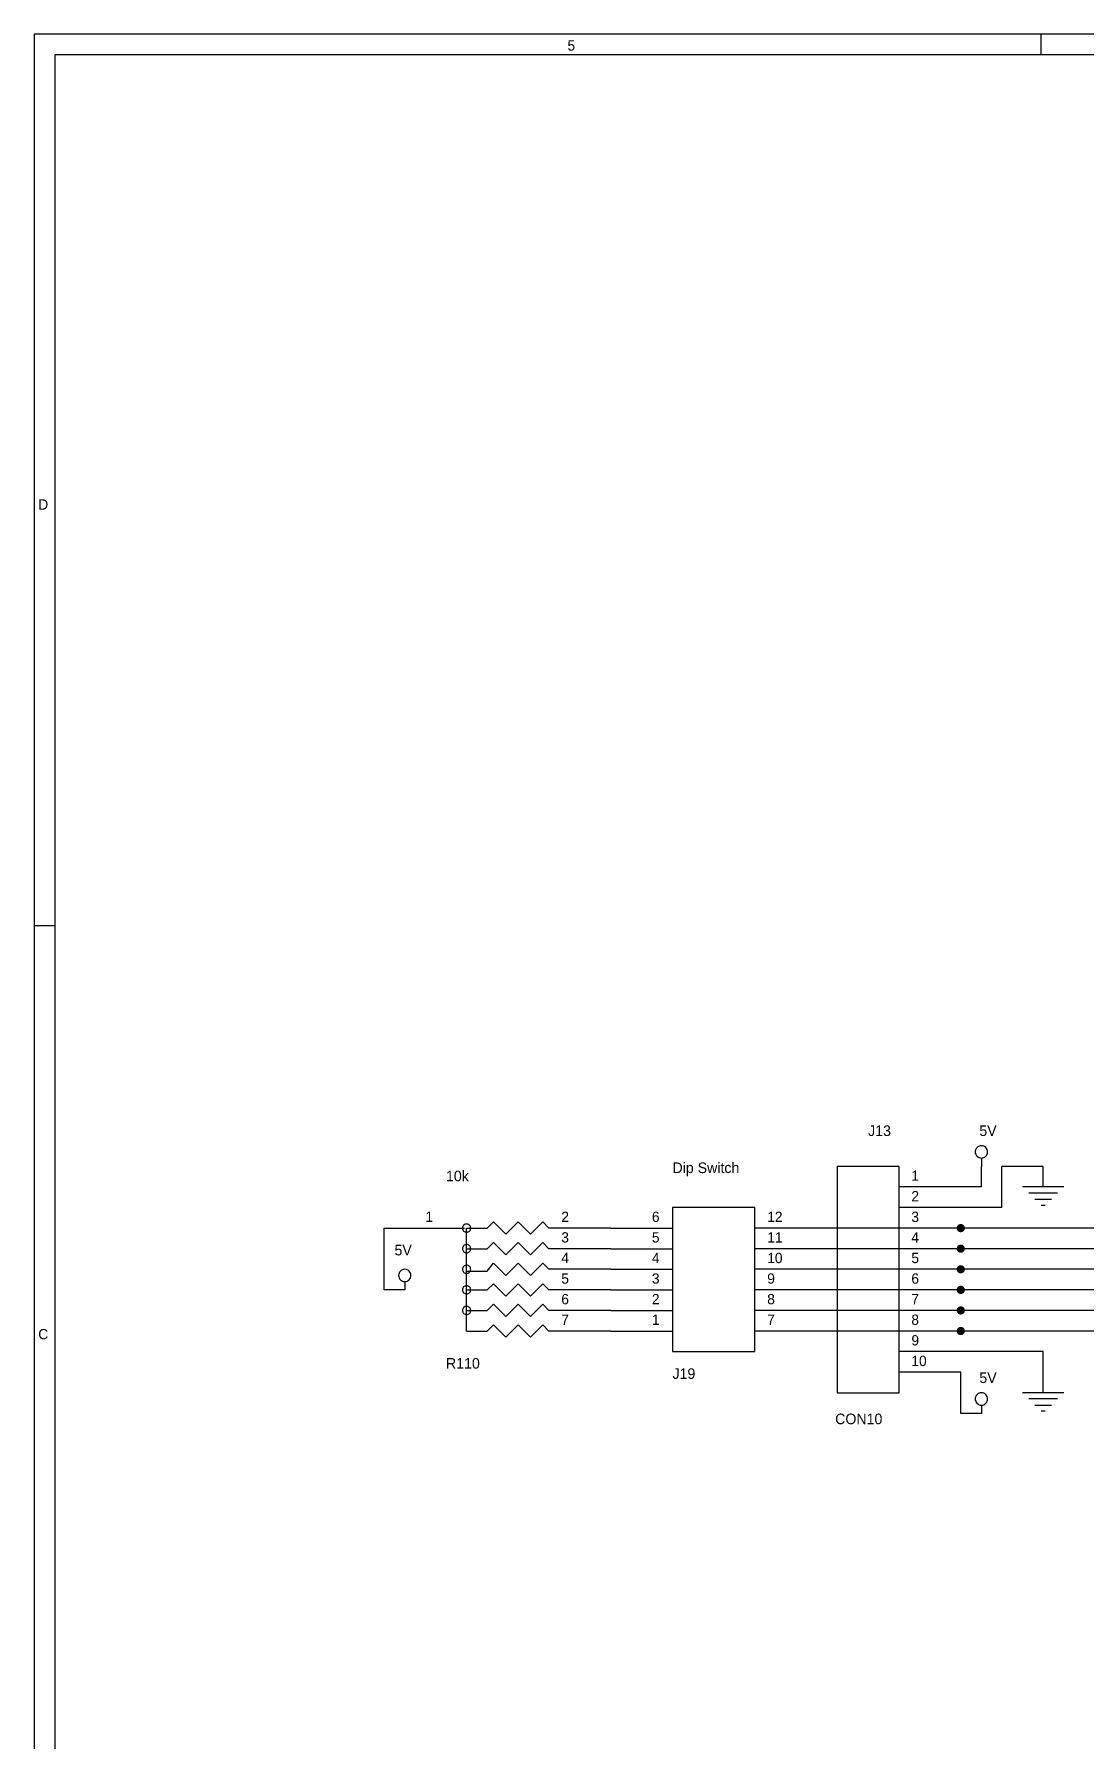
# Model space of a CAD drawing. Extents: x -3 to 591, y 3 to 422.
# Drawn here: x -2.5 to 127.2, y 211.8 to 422.4 of the extents above; entities that cross this region are included whole.
import ezdxf

# ---------------------------------------------------------------- set-up
doc = ezdxf.new("R2010")
doc.units = 0

msp = doc.modelspace()

# ---------------------------------------------------------------- linework, layer by layer
at = {"layer": 'PARTS'}
for p, q in [((111.76, 280.162), (104.14, 280.162)), ((111.76, 277.622), (104.14, 277.622)), ((40.64, 275.082), (48.26, 275.082)), ((68.58, 275.082), (60.96, 275.082)), ((68.58, 275.082), (76.2, 275.082)), ((93.98, 275.082), (86.36, 275.082)), ((111.76, 275.082), (104.14, 275.082)), ((68.58, 272.542), (60.96, 272.542)), ((68.58, 272.542), (76.2, 272.542)), ((93.98, 272.542), (86.36, 272.542)), ((111.76, 272.542), (104.14, 272.542)), ((68.58, 270.002), (60.96, 270.002)), ((68.58, 270.002), (76.2, 270.002)), ((93.98, 270.002), (86.36, 270.002)), ((111.76, 270.002), (104.14, 270.002)), ((68.58, 267.462), (60.96, 267.462)), ((68.58, 267.462), (76.2, 267.462)), ((93.98, 267.462), (86.36, 267.462)), ((111.76, 267.462), (104.14, 267.462)), ((68.58, 264.922), (60.96, 264.922)), ((68.58, 264.922), (76.2, 264.922)), ((93.98, 264.922), (86.36, 264.922)), ((111.76, 264.922), (104.14, 264.922)), ((68.58, 262.382), (60.96, 262.382)), ((68.58, 262.382), (76.2, 262.382)), ((93.98, 262.382), (86.36, 262.382)), ((111.76, 262.382), (104.14, 262.382)), ((111.76, 259.842), (104.14, 259.842)), ((111.76, 257.302), (104.14, 257.302))]:
    msp.add_line(p, q, dxfattribs=at)
for points in [[(115.062, 284.48, 0.0985), (115.004, 284.7716, 0.0985), (114.8388, 285.0188, 0.0985), (114.5916, 285.184, 0.0985), (114.3, 285.242, 0.0985), (114.0084, 285.184, 0.0985), (113.7612, 285.0188, 0.0985), (113.596, 284.7716, 0.0985), (113.538, 284.48, 0.0985), (113.596, 284.1884, 0.0985), (113.7612, 283.9412, 0.0985), (114.0084, 283.776, 0.0985), (114.3, 283.718, 0.0985), (114.5916, 283.776, 0.0985), (114.8388, 283.9412, 0.0985), (115.004, 284.1884, 0.0985)], [(51.308, 275.082, 0.0985), (51.2693, 275.2764, 0.0985), (51.1592, 275.4412, 0.0985), (50.9944, 275.5513, 0.0985), (50.8, 275.59, 0.0985), (50.6056, 275.5513, 0.0985), (50.4408, 275.4412, 0.0985), (50.3307, 275.2764, 0.0985), (50.292, 275.082, 0.0985), (50.3307, 274.8876, 0.0985), (50.4408, 274.7228, 0.0985), (50.6056, 274.6127, 0.0985), (50.8, 274.574, 0.0985), (50.9944, 274.6127, 0.0985), (51.1592, 274.7228, 0.0985), (51.2693, 274.8876, 0.0985)], [(51.308, 272.542, 0.0985), (51.2693, 272.7364, 0.0985), (51.1592, 272.9012, 0.0985), (50.9944, 273.0113, 0.0985), (50.8, 273.05, 0.0985), (50.6056, 273.0113, 0.0985), (50.4408, 272.9012, 0.0985), (50.3307, 272.7364, 0.0985), (50.292, 272.542, 0.0985), (50.3307, 272.3476, 0.0985), (50.4408, 272.1828, 0.0985), (50.6056, 272.0727, 0.0985), (50.8, 272.034, 0.0985), (50.9944, 272.0727, 0.0985), (51.1592, 272.1828, 0.0985), (51.2693, 272.3476, 0.0985)], [(43.942, 269.24, 0.0985), (43.884, 269.5316, 0.0985), (43.7188, 269.7788, 0.0985), (43.4716, 269.944, 0.0985), (43.18, 270.002, 0.0985), (42.8884, 269.944, 0.0985), (42.6412, 269.7788, 0.0985), (42.476, 269.5316, 0.0985), (42.418, 269.24, 0.0985), (42.476, 268.9484, 0.0985), (42.6412, 268.7012, 0.0985), (42.8884, 268.536, 0.0985), (43.18, 268.478, 0.0985), (43.4716, 268.536, 0.0985), (43.7188, 268.7012, 0.0985), (43.884, 268.9484, 0.0985)], [(51.308, 270.002, 0.0985), (51.2693, 270.1964, 0.0985), (51.1592, 270.3612, 0.0985), (50.9944, 270.4713, 0.0985), (50.8, 270.51, 0.0985), (50.6056, 270.4713, 0.0985), (50.4408, 270.3612, 0.0985), (50.3307, 270.1964, 0.0985), (50.292, 270.002, 0.0985), (50.3307, 269.8076, 0.0985), (50.4408, 269.6428, 0.0985), (50.6056, 269.5327, 0.0985), (50.8, 269.494, 0.0985), (50.9944, 269.5327, 0.0985), (51.1592, 269.6428, 0.0985), (51.2693, 269.8076, 0.0985)], [(51.308, 267.462, 0.0985), (51.2693, 267.6564, 0.0985), (51.1592, 267.8212, 0.0985), (50.9944, 267.9313, 0.0985), (50.8, 267.97, 0.0985), (50.6056, 267.9313, 0.0985), (50.4408, 267.8212, 0.0985), (50.3307, 267.6564, 0.0985), (50.292, 267.462, 0.0985), (50.3307, 267.2676, 0.0985), (50.4408, 267.1028, 0.0985), (50.6056, 266.9927, 0.0985), (50.8, 266.954, 0.0985), (50.9944, 266.9927, 0.0985), (51.1592, 267.1028, 0.0985), (51.2693, 267.2676, 0.0985)], [(51.308, 264.922, 0.0985), (51.2693, 265.1164, 0.0985), (51.1592, 265.2812, 0.0985), (50.9944, 265.3913, 0.0985), (50.8, 265.43, 0.0985), (50.6056, 265.3913, 0.0985), (50.4408, 265.2812, 0.0985), (50.3307, 265.1164, 0.0985), (50.292, 264.922, 0.0985), (50.3307, 264.7276, 0.0985), (50.4408, 264.5628, 0.0985), (50.6056, 264.4527, 0.0985), (50.8, 264.414, 0.0985), (50.9944, 264.4527, 0.0985), (51.1592, 264.5628, 0.0985), (51.2693, 264.7276, 0.0985)], [(115.062, 254, 0.0985), (115.004, 254.2916, 0.0985), (114.8388, 254.5388, 0.0985), (114.5916, 254.704, 0.0985), (114.3, 254.762, 0.0985), (114.0084, 254.704, 0.0985), (113.7612, 254.5388, 0.0985), (113.596, 254.2916, 0.0985), (113.538, 254, 0.0985), (113.596, 253.7084, 0.0985), (113.7612, 253.4612, 0.0985), (114.0084, 253.296, 0.0985), (114.3, 253.238, 0.0985), (114.5916, 253.296, 0.0985), (114.8388, 253.4612, 0.0985), (115.004, 253.7084, 0.0985)]]:
    msp.add_lwpolyline(points, format="xyb", close=True, dxfattribs=at)
for points in [[(104.14, 282.702), (96.52, 282.702), (96.52, 254.762), (104.14, 254.762)], [(76.2, 259.842), (86.36, 259.842), (86.36, 277.622), (76.2, 277.622)]]:
    msp.add_lwpolyline(points, close=True, dxfattribs=at)
for points in [[(114.3, 283.718), (114.3, 282.702)], [(124.46, 280.162), (119.38, 280.162)], [(123.698, 279.4), (120.142, 279.4)], [(120.904, 278.638), (122.936, 278.638)], [(122.174, 277.876), (121.666, 277.876)], [(48.26, 275.082), (50.546, 275.082)], [(50.8, 275.082), (53.34, 275.082)], [(50.8, 262.382), (50.8, 275.082)], [(53.34, 275.082), (54.102, 275.844)], [(54.102, 275.844), (55.626, 274.32)], [(55.626, 274.32), (57.15, 275.844)], [(57.15, 275.844), (58.674, 274.32)], [(58.674, 274.32), (60.198, 275.844)], [(60.198, 275.844), (60.96, 275.082)], [(50.8, 272.542), (53.34, 272.542)], [(53.34, 272.542), (54.102, 273.304)], [(54.102, 273.304), (55.626, 271.78)], [(55.626, 271.78), (57.15, 273.304)], [(57.15, 273.304), (58.674, 271.78)], [(58.674, 271.78), (60.198, 273.304)], [(60.198, 273.304), (60.96, 272.542)], [(50.8, 269.748), (53.34, 269.748)], [(53.34, 269.748), (54.102, 270.764)], [(54.102, 270.764), (55.626, 269.24)], [(55.626, 269.24), (57.15, 270.764)], [(57.15, 270.764), (58.674, 269.24)], [(58.674, 269.24), (60.198, 270.764)], [(60.198, 270.764), (60.96, 270.002)], [(43.18, 268.478), (43.18, 267.462)], [(50.8, 267.462), (53.34, 267.462)], [(53.34, 267.462), (54.102, 268.224)], [(54.102, 268.224), (55.626, 266.7)], [(55.626, 266.7), (57.15, 268.224)], [(57.15, 268.224), (58.674, 266.7)], [(58.674, 266.7), (60.198, 268.224)], [(60.198, 268.224), (60.96, 267.462)], [(53.34, 264.922), (54.102, 265.684)], [(54.102, 265.684), (55.626, 264.16)], [(55.626, 264.16), (57.15, 265.684)], [(57.15, 265.684), (58.674, 264.16)], [(58.674, 264.16), (60.198, 265.684)], [(60.198, 265.684), (60.96, 264.922)], [(50.8, 264.922), (53.34, 264.922)], [(50.8, 262.382), (53.34, 262.382)], [(53.34, 262.382), (54.102, 263.144)], [(54.102, 263.144), (55.626, 261.62)], [(55.626, 261.62), (57.15, 263.144)], [(57.15, 263.144), (58.674, 261.62)], [(58.674, 261.62), (60.198, 263.144)], [(60.198, 263.144), (60.96, 262.382)], [(114.3, 253.238), (114.3, 252.222)], [(124.46, 254.762), (119.38, 254.762)], [(123.698, 254), (120.142, 254)], [(120.904, 253.238), (122.936, 253.238)], [(122.174, 252.476), (121.666, 252.476)]]:
    msp.add_lwpolyline(points, dxfattribs=at)
at = {"layer": 'TITLE'}
for points in [[(-2.54, 2.54), (591.312, 2.54), (591.312, 422.402), (-2.54, 422.402)], [(0, 5.08), (588.772, 5.08), (588.772, 419.862), (0, 419.862)]]:
    msp.add_lwpolyline(points, close=True, dxfattribs=at)
for points in [[(121.666, 419.862), (121.666, 422.402)], [(-2.54, 312.42), (0, 312.42)]]:
    msp.add_lwpolyline(points, dxfattribs=at)
at = {"layer": 'WIRE'}
for points in [[(114.3, 280.162), (114.3, 282.702)], [(121.92, 282.702), (116.84, 282.702)], [(116.84, 277.622), (116.84, 282.702)], [(121.92, 280.162), (121.92, 282.702)], [(114.3, 280.162), (111.76, 280.162)], [(116.84, 277.622), (111.76, 277.622)], [(40.64, 267.462), (40.64, 275.082)], [(111.76, 275.082), (93.98, 275.082)], [(132.08, 275.082), (111.76, 275.082)], [(111.76, 272.542), (93.98, 272.542)], [(134.62, 272.542), (111.76, 272.542)], [(111.76, 270.002), (93.98, 270.002)], [(137.16, 270.002), (111.76, 270.002)], [(43.18, 267.462), (40.64, 267.462)], [(111.76, 267.462), (93.98, 267.462)], [(139.7, 267.462), (111.76, 267.462)], [(111.76, 264.922), (93.98, 264.922)], [(142.24, 264.922), (111.76, 264.922)], [(111.76, 262.382), (93.98, 262.382)], [(144.78, 262.382), (111.76, 262.382)], [(121.92, 259.842), (111.76, 259.842)], [(121.92, 254.762), (121.92, 259.842)], [(111.76, 252.222), (111.76, 257.302)], [(114.3, 252.222), (111.76, 252.222)]]:
    msp.add_lwpolyline(points, dxfattribs=at)
at = {"layer": 'WIRE', "const_width": 0.508}
for points in [[(111.506, 275.082, 1), (112.014, 275.082, 1)], [(111.506, 272.542, 1), (112.014, 272.542, 1)], [(111.506, 270.002, 1), (112.014, 270.002, 1)], [(111.506, 267.462, 1), (112.014, 267.462, 1)], [(111.506, 264.922, 1), (112.014, 264.922, 1)], [(111.506, 262.382, 1), (112.014, 262.382, 1)]]:
    msp.add_lwpolyline(points, format="xyb", close=True, dxfattribs=at)

# ---------------------------------------------------------------- texts
at = {"layer": 'PARTS'}
for s, p in [('1', (105.664, 280.924)), ('2', (105.664, 278.384)), ('1', (45.72, 275.844)), ('2', (62.484, 275.844)), ('6', (73.66, 275.844)), ('12', (87.884, 275.844)), ('3', (105.664, 275.844)), ('3', (62.484, 273.304)), ('5', (73.66, 273.304)), ('11', (87.884, 273.304)), ('4', (105.664, 273.304)), ('4', (62.484, 270.764)), ('4', (73.66, 270.764)), ('10', (87.884, 270.764)), ('5', (105.664, 270.764)), ('5', (62.484, 268.224)), ('3', (73.66, 268.224)), ('9', (87.884, 268.224)), ('6', (105.664, 268.224)), ('6', (62.484, 265.684)), ('2', (73.66, 265.684)), ('8', (87.884, 265.684)), ('7', (105.664, 265.684)), ('7', (62.484, 263.144)), ('1', (73.66, 263.144)), ('7', (87.884, 263.144)), ('8', (105.664, 263.144)), ('9', (105.664, 260.604)), ('10', (105.664, 258.064))]:
    msp.add_text(s, height=1.27, dxfattribs=at).set_placement(p)
at = {"layer": 'PARTTEXT'}
for s, p in [('J13', (100.33, 286.4463)), ('5V', (114.046, 286.4463)), ('10k', (48.26, 280.8583)), ('Dip Switch', (76.2, 281.8743)), ('5V', (41.91, 271.7143)), ('R110', (48.26, 257.7443)), ('J19', (76.2, 256.4743)), ('5V', (114.046, 255.9663)), ('CON10', (96.266, 250.8863))]:
    msp.add_text(s, height=1.3057, dxfattribs=at).set_placement(p)
at = {"layer": 'TITLE'}
for s, p in [('5', (63.246, 420.37)), ('D', (-2.032, 363.728)), ('C', (-2.032, 261.366))]:
    msp.add_text(s, height=1.27, dxfattribs=at).set_placement(p)

doc.saveas('drawing.dxf')
